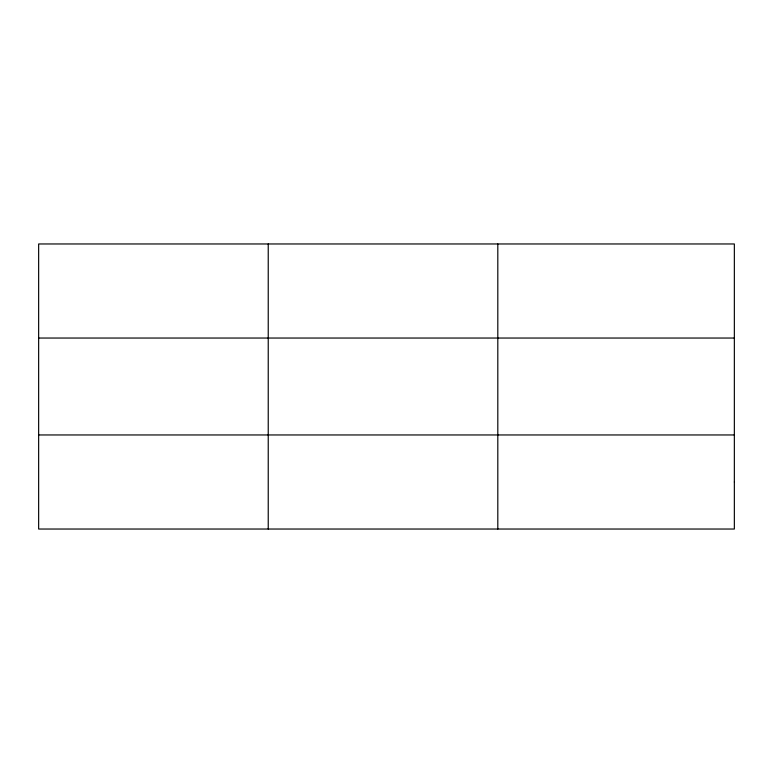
<?xml version="1.0" encoding="UTF-8"?>
<svg xmlns="http://www.w3.org/2000/svg" width="773" height="773" viewBox="0 0 773 773"><rect width="100%" height="100%" fill="white"/><g stroke="black" fill="none" stroke-linecap="round" stroke-linejoin="round"><path stroke-width="1.16" d="M268.231 243.968L268.231 529.032M497.812 243.968L497.812 529.032M38.65 338.043L734.35 338.043M38.65 434.957L734.35 434.957M734.35 481.994L734.35 529.032L38.65 529.032L38.65 243.968L734.35 243.968L734.35 481.994"/></g></svg>
